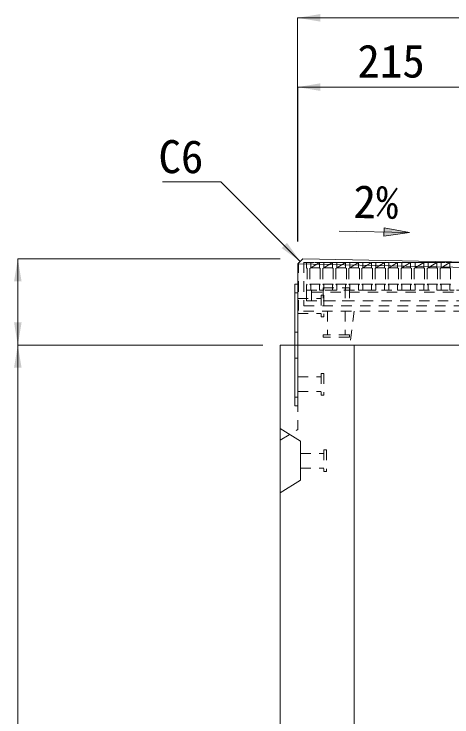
# Model space of a CAD drawing. Units: millimetres at full size, sheet at 1:40. Extents: x 69750 to 116230, y -28801 to 513.
# Drawn here: x 90041 to 90545, y -25528 to -24720 of the extents above; entities that cross this region are included whole.
import ezdxf
from ezdxf.enums import TextEntityAlignment as Align

# ---------------------------------------------------------------- set-up
doc = ezdxf.new("R2010")
doc.units = ezdxf.units.MM
doc.header["$LTSCALE"] = 40
doc.linetypes.add('USER1', pattern=[0.54, 0.3, -0.24])
for name, color, linetype, lineweight in [('インサート', 92, 'USER1', 5), ('グレーチング', 7, 'USER1', 5), ('ジョイントプレート', 7, 'USER1', 9), ('受枠', 3, 'USER1', 9), ('寸法線', 7, 'Continuous', 9), ('引出線', 4, 'Continuous', 9), ('本体', 7, 'Continuous', 20)]:
    doc.layers.add(name, color=color, linetype=linetype, lineweight=lineweight)
doc.styles.add('ＭＳ ゴシック', font='')
doc.styles.get('ＭＳ ゴシック').set_extended_font_data('MS Gothic')

# ---------------------------------------------------------------- blocks, each defined once
blk = doc.blocks.new('filled_arrow')
at = {"color": 0, "linetype": 'Continuous', "lineweight": -2}
blk.add_solid([(7.5, 1.25), (0, 0), (7.5, -1.25)], dxfattribs=at)

msp = doc.modelspace()

# ---------------------------------------------------------------- hatches: boundary and pattern name
at = {"layer": '引出線'}
msp.add_hatch(color=256, dxfattribs=at).paths.add_polyline_path([(90466.66, -24965.22), (90466.47, -24974.97), (90495.81, -24970.68)])

# ---------------------------------------------------------------- linework, layer by layer
at = {"layer": 'インサート'}
for p, q in [((90396.83, -25034.25), (90396.83, -25049.25)), ((90396.83, -25034.25), (90426.83, -25034.25)), ((90421.83, -25034.25), (90421.83, -25049.25)), ((90426.83, -25034.25), (90426.83, -25049.25)), ((90394.32, -25042.76), (90394.32, -25067.75)), ((90394.33, -25042.76), (90394.33, -25067.75)), ((90394.33, -25042.76), (90397.33, -25042.76)), ((90394.33, -25042.76), (90394.33, -25067.75)), ((90397.33, -25042.76), (90397.33, -25067.75)), ((90397.33, -25042.76), (90397.33, -25067.75)), ((90397.33, -25042.76), (90397.33, -25067.75)), ((90367.32, -25046.75), (90394.32, -25046.75)), ((90367.33, -25046.75), (90394.33, -25046.75)), ((90367.33, -25046.75), (90367.33, -25063.76)), ((90396.83, -25049.25), (90426.83, -25049.25)), ((90367.32, -25063.76), (90394.32, -25063.76)), ((90367.33, -25063.76), (90394.33, -25063.76)), ((90401.83, -25061.25), (90401.83, -25088.25)), ((90421.83, -25061.25), (90421.83, -25088.25)), ((90394.32, -25067.75), (90397.33, -25067.75)), ((90394.33, -25067.75), (90397.33, -25067.75)), ((90426.83, -25088.25), (90396.83, -25088.25)), ((90396.83, -25091.25), (90396.83, -25088.25)), ((90426.83, -25091.25), (90396.83, -25091.25)), ((90426.83, -25091.25), (90426.83, -25088.25)), ((90367.33, -25136.75), (90394.33, -25136.75)), ((90367.33, -25136.75), (90367.33, -25153.75)), ((90394.33, -25132.75), (90394.33, -25157.75)), ((90394.33, -25132.75), (90397.33, -25132.75)), ((90397.33, -25132.75), (90397.33, -25157.75)), ((90367.33, -25153.75), (90394.33, -25153.75)), ((90394.33, -25157.75), (90397.33, -25157.75)), ((90397.53, -25220.76), (90397.53, -25245.75)), ((90397.53, -25220.76), (90400.53, -25220.76)), ((90400.53, -25220.76), (90400.53, -25245.75)), ((90370.53, -25224.75), (90397.53, -25224.75)), ((90370.53, -25224.75), (90370.53, -25241.76)), ((90370.53, -25241.76), (90397.53, -25241.76)), ((90397.53, -25245.75), (90400.53, -25245.75))]:
    msp.add_line(p, q, dxfattribs=at)
at = {"layer": 'グレーチング'}
for p, q in [((90787.33, -25005.25), (90377.33, -25005.25)), ((90377.33, -25005.25), (90377.33, -25011.25)), ((90377.33, -25005.25), (90382.33, -25005.25)), ((90382.33, -25005.25), (90382.33, -25011.25)), ((90382.33, -25011.25), (90392.33, -25005.25)), ((90392.33, -25005.25), (90392.33, -25011.25)), ((90392.33, -25005.25), (90397.33, -25005.25)), ((90397.33, -25005.25), (90397.33, -25011.25)), ((90397.33, -25011.25), (90407.33, -25005.25)), ((90407.33, -25005.25), (90407.33, -25011.25)), ((90407.33, -25005.25), (90412.33, -25005.25)), ((90412.33, -25005.25), (90412.33, -25011.25)), ((90412.33, -25011.25), (90422.33, -25005.25)), ((90422.33, -25005.25), (90422.33, -25011.25)), ((90422.33, -25005.25), (90427.33, -25005.25)), ((90427.33, -25005.25), (90427.33, -25011.25)), ((90427.33, -25011.25), (90437.33, -25005.25)), ((90437.33, -25005.25), (90437.33, -25011.25)), ((90437.33, -25005.25), (90442.33, -25005.25)), ((90442.33, -25005.25), (90442.33, -25011.25)), ((90442.33, -25011.25), (90452.33, -25005.25)), ((90452.33, -25005.25), (90457.33, -25005.25)), ((90452.33, -25005.25), (90452.33, -25011.25)), ((90457.33, -25005.25), (90457.33, -25011.25)), ((90457.33, -25011.25), (90467.33, -25005.25)), ((90467.33, -25005.25), (90467.33, -25011.25)), ((90467.33, -25005.25), (90472.33, -25005.25)), ((90472.33, -25005.25), (90472.33, -25011.25)), ((90472.33, -25011.25), (90482.33, -25005.25)), ((90482.33, -25005.25), (90487.33, -25005.25)), ((90482.33, -25005.25), (90482.33, -25011.25)), ((90487.33, -25005.25), (90487.33, -25011.25)), ((90487.33, -25011.25), (90497.33, -25005.25)), ((90497.33, -25005.25), (90502.33, -25005.25)), ((90497.33, -25005.25), (90497.33, -25011.25)), ((90502.33, -25005.25), (90502.33, -25011.25)), ((90502.33, -25011.25), (90512.33, -25005.25)), ((90512.33, -25005.25), (90517.33, -25005.25)), ((90512.33, -25005.25), (90512.33, -25011.25)), ((90517.33, -25005.25), (90517.33, -25011.25)), ((90517.33, -25011.25), (90527.33, -25005.25)), ((90527.33, -25005.25), (90532.33, -25005.25)), ((90527.33, -25005.25), (90527.33, -25011.25)), ((90532.33, -25005.25), (90532.33, -25011.25)), ((90532.33, -25011.25), (90542.33, -25005.25)), ((90542.33, -25005.25), (90547.33, -25005.25)), ((90542.33, -25005.25), (90542.33, -25011.25)), ((90377.33, -25011.25), (90378.33, -25012.25)), ((90378.33, -25012.25), (90378.33, -25030.25)), ((90382.33, -25011.25), (90381.33, -25012.25)), ((90381.33, -25012.25), (90381.33, -25030.25)), ((90382.33, -25011.25), (90392.33, -25011.25)), ((90392.33, -25011.25), (90393.33, -25012.25)), ((90393.33, -25012.25), (90393.33, -25030.25)), ((90397.33, -25011.25), (90396.33, -25012.25)), ((90396.33, -25012.25), (90396.33, -25030.25)), ((90397.33, -25011.25), (90407.33, -25011.25)), ((90407.33, -25011.25), (90408.33, -25012.25)), ((90408.33, -25012.25), (90408.33, -25030.25)), ((90412.33, -25011.25), (90411.33, -25012.25)), ((90411.33, -25012.25), (90411.33, -25030.25)), ((90412.33, -25011.25), (90422.33, -25011.25)), ((90422.33, -25011.25), (90423.33, -25012.25)), ((90423.33, -25012.25), (90423.33, -25030.25)), ((90427.33, -25011.25), (90426.33, -25012.25)), ((90426.33, -25012.25), (90426.33, -25030.25)), ((90427.33, -25011.25), (90437.33, -25011.25)), ((90437.33, -25011.25), (90438.33, -25012.25)), ((90438.33, -25012.25), (90438.33, -25030.25)), ((90442.33, -25011.25), (90441.33, -25012.25)), ((90441.33, -25012.25), (90441.33, -25030.25)), ((90442.33, -25011.25), (90452.33, -25011.25)), ((90452.33, -25011.25), (90453.33, -25012.25)), ((90453.33, -25012.25), (90453.33, -25030.25)), ((90457.33, -25011.25), (90456.33, -25012.25)), ((90456.33, -25012.25), (90456.33, -25030.25)), ((90457.33, -25011.25), (90467.33, -25011.25)), ((90467.33, -25011.25), (90468.33, -25012.25)), ((90468.33, -25012.25), (90468.33, -25030.25)), ((90472.33, -25011.25), (90471.33, -25012.25)), ((90471.33, -25012.25), (90471.33, -25030.25)), ((90472.33, -25011.25), (90482.33, -25011.25)), ((90482.33, -25011.25), (90483.33, -25012.25)), ((90483.33, -25012.25), (90483.33, -25030.25)), ((90487.33, -25011.25), (90486.33, -25012.25)), ((90486.33, -25012.25), (90486.33, -25030.25)), ((90487.33, -25011.25), (90497.33, -25011.25)), ((90497.33, -25011.25), (90498.33, -25012.25)), ((90498.33, -25012.25), (90498.33, -25030.25)), ((90502.33, -25011.25), (90501.33, -25012.25)), ((90501.33, -25012.25), (90501.33, -25030.25)), ((90502.33, -25011.25), (90512.33, -25011.25)), ((90512.33, -25011.25), (90513.33, -25012.25)), ((90513.33, -25012.25), (90513.33, -25030.25)), ((90517.33, -25011.25), (90516.33, -25012.25)), ((90516.33, -25012.25), (90516.33, -25030.25)), ((90517.33, -25011.25), (90527.33, -25011.25)), ((90527.33, -25011.25), (90528.33, -25012.25)), ((90528.33, -25012.25), (90528.33, -25030.25)), ((90532.33, -25011.25), (90531.33, -25012.25)), ((90531.33, -25012.25), (90531.33, -25030.25)), ((90532.33, -25011.25), (90542.33, -25011.25)), ((90542.33, -25011.25), (90543.33, -25012.25)), ((90543.33, -25012.25), (90543.33, -25030.25)), ((90377.33, -25031.25), (90378.33, -25030.25)), ((90377.33, -25037.25), (90377.33, -25031.25)), ((90382.33, -25031.25), (90381.33, -25030.25)), ((90381.33, -25030.25), (90393.33, -25030.25)), ((90382.33, -25037.25), (90382.33, -25031.25)), ((90392.33, -25031.25), (90393.33, -25030.25)), ((90392.33, -25037.25), (90392.33, -25031.25)), ((90396.33, -25030.25), (90408.33, -25030.25)), ((90397.33, -25031.25), (90396.33, -25030.25)), ((90397.33, -25037.25), (90397.33, -25031.25)), ((90407.33, -25031.25), (90408.33, -25030.25)), ((90407.33, -25037.25), (90407.33, -25031.25)), ((90411.33, -25030.25), (90423.33, -25030.25)), ((90412.33, -25031.25), (90411.33, -25030.25)), ((90412.33, -25037.25), (90412.33, -25031.25)), ((90422.33, -25031.25), (90423.33, -25030.25)), ((90422.33, -25037.25), (90422.33, -25031.25)), ((90426.33, -25030.25), (90438.33, -25030.25)), ((90427.33, -25031.25), (90426.33, -25030.25)), ((90427.33, -25037.25), (90427.33, -25031.25)), ((90437.33, -25031.25), (90438.33, -25030.25)), ((90437.33, -25037.25), (90437.33, -25031.25)), ((90441.33, -25030.25), (90453.33, -25030.25)), ((90442.33, -25031.25), (90441.33, -25030.25)), ((90442.33, -25037.25), (90442.33, -25031.25)), ((90452.33, -25031.25), (90453.33, -25030.25)), ((90452.33, -25037.25), (90452.33, -25031.25)), ((90457.33, -25031.25), (90456.33, -25030.25)), ((90456.33, -25030.25), (90468.33, -25030.25)), ((90457.33, -25037.25), (90457.33, -25031.25)), ((90467.33, -25031.25), (90468.33, -25030.25)), ((90467.33, -25037.25), (90467.33, -25031.25)), ((90472.33, -25031.25), (90471.33, -25030.25)), ((90471.33, -25030.25), (90483.33, -25030.25)), ((90472.33, -25037.25), (90472.33, -25031.25)), ((90482.33, -25031.25), (90483.33, -25030.25)), ((90482.33, -25037.25), (90482.33, -25031.25)), ((90487.33, -25031.25), (90486.33, -25030.25)), ((90486.33, -25030.25), (90498.33, -25030.25)), ((90487.33, -25037.25), (90487.33, -25031.25)), ((90497.33, -25031.25), (90498.33, -25030.25)), ((90497.33, -25037.25), (90497.33, -25031.25)), ((90502.33, -25031.25), (90501.33, -25030.25)), ((90501.33, -25030.25), (90513.33, -25030.25)), ((90502.33, -25037.25), (90502.33, -25031.25)), ((90512.33, -25031.25), (90513.33, -25030.25)), ((90512.33, -25037.25), (90512.33, -25031.25)), ((90517.33, -25031.25), (90516.33, -25030.25)), ((90516.33, -25030.25), (90528.33, -25030.25)), ((90517.33, -25037.25), (90517.33, -25031.25)), ((90527.33, -25031.25), (90528.33, -25030.25)), ((90527.33, -25037.25), (90527.33, -25031.25)), ((90532.33, -25031.25), (90531.33, -25030.25)), ((90531.33, -25030.25), (90543.33, -25030.25)), ((90532.33, -25037.25), (90532.33, -25031.25)), ((90542.33, -25031.25), (90543.33, -25030.25)), ((90542.33, -25037.25), (90542.33, -25031.25)), ((90377.33, -25037.25), (90382.33, -25037.25)), ((90377.33, -25037.25), (90382.33, -25037.25)), ((90382.33, -25037.25), (90378.33, -25037.25)), ((90392.33, -25037.25), (90397.33, -25037.25)), ((90407.33, -25037.25), (90412.33, -25037.25)), ((90422.33, -25037.25), (90427.33, -25037.25)), ((90437.33, -25037.25), (90442.33, -25037.25)), ((90452.33, -25037.25), (90457.33, -25037.25)), ((90467.33, -25037.25), (90472.33, -25037.25)), ((90482.33, -25037.25), (90487.33, -25037.25)), ((90497.33, -25037.25), (90502.33, -25037.25)), ((90512.33, -25037.25), (90517.33, -25037.25)), ((90527.33, -25037.25), (90532.33, -25037.25)), ((90542.33, -25037.25), (90547.33, -25037.25))]:
    msp.add_line(p, q, dxfattribs=at)
at = {"layer": 'ジョイントプレート'}
for p, q in [((90367.33, -25040.25), (90364.12, -25040.25)), ((90367.33, -25085.25), (90364.12, -25085.25)), ((90367.33, -25115.25), (90364.12, -25115.25)), ((90367.33, -25160.25), (90364.12, -25160.25))]:
    msp.add_line(p, q, dxfattribs=at)
at = {"layer": 'ジョイントプレート', "linetype": 'Continuous'}
msp.add_lwpolyline([(90364.12, -25170.25), (90364.12, -25030.25), (90367.33, -25030.25), (90367.33, -25170.25)], close=True, dxfattribs=at)
at = {"layer": '受枠'}
for p, q in [((90796.33, -25005.25), (90368.33, -25005.25)), ((90368.33, -25005.25), (90368.33, -25061.25)), ((90374.33, -25005.25), (90374.33, -25055.25)), ((90374.33, -25055.25), (90790.33, -25055.25)), ((90796.33, -25061.25), (90368.33, -25061.25))]:
    msp.add_line(p, q, dxfattribs=at)
at = {"layer": '受枠', "lineweight": 5}
for p, q in [((90377.33, -25037.25), (90787.33, -25037.25)), ((90377.33, -25037.25), (90377.33, -25055.25)), ((90383.33, -25037.25), (90383.33, -25049.25)), ((90383.33, -25039.55), (90781.33, -25039.55)), ((90377.33, -25049.25), (90787.33, -25049.25))]:
    msp.add_line(p, q, dxfattribs=at)
at = {"layer": '寸法線'}
for p, q in [((90367.32, -24723.86), (90797.33, -24723.86)), ((90367.32, -24980.95), (90367.32, -24723.86)), ((90367.33, -24803.57), (90582.33, -24803.57)), ((90367.33, -24980.95), (90367.33, -24803.57)), ((90045.35, -25000.95), (90045.35, -25100.25)), ((90347.33, -25000.95), (90045.35, -25000.95)), ((90327.33, -25100.25), (90045.35, -25100.25)), ((90045.35, -25100.25), (90045.35, -25700.25)), ((90327.32, -25100.25), (90045.35, -25100.25))]:
    msp.add_line(p, q, dxfattribs=at)
at = {"layer": '引出線', "lineweight": 13}
msp.add_line((90415.07, -24969.07), (90495.81, -24970.68), dxfattribs=at)
at = {"layer": '引出線'}
msp.add_lwpolyline([(90370.33, -25004.01), (90278.83, -24912.51), (90211.72, -24912.51)], dxfattribs=at)
at = {"layer": '引出線', "lineweight": 13}
msp.add_lwpolyline([(90466.66, -24965.22), (90466.47, -24974.97), (90495.81, -24970.68)], close=True, dxfattribs=at)
at = {"layer": '本体'}
for p, q in [((90367.33, -25006.95), (90373.32, -25001.07)), ((90373.32, -25001.07), (90582.33, -25005.25)), ((90367.33, -25006.95), (90367.33, -25100.25)), ((90347.32, -25100.25), (90347.33, -26450.25)), ((90432.33, -25100.25), (90347.33, -25100.25)), ((90817.32, -25100.25), (90367.33, -25100.25)), ((90432.33, -25629.73), (90432.32, -25100.25))]:
    msp.add_line(p, q, dxfattribs=at)
at = {"layer": '本体', "lineweight": 5}
for p, q in [((90367.33, -25006.95), (90582.33, -25011.25)), ((90347.33, -25196.26), (90370.53, -25210.75)), ((90370.53, -25210.75), (90370.53, -25255.76)), ((90347.33, -25270.26), (90370.53, -25255.76))]:
    msp.add_line(p, q, dxfattribs=at)
at = {"layer": '本体', "linetype": 'USER1', "lineweight": 9}
msp.add_line((90432.32, -25061.25), (90427.32, -25100.25), dxfattribs=at)
at = {"layer": '本体', "linetype": 'USER1', "lineweight": 5}
for p in [(90367.33, -25100.25), (90347.33, -25209.76)]:
    msp.add_line(p, (90367.33, -25197.25), dxfattribs=at)

# ---------------------------------------------------------------- block references
at = {"layer": '寸法線', "xscale": 3.47, "yscale": 3.47}
for p in [(90367.32, -24723.86), (90367.33, -24803.57)]:
    msp.add_blockref('filled_arrow', p, dxfattribs=at)
for p, rotation in [((90045.35, -25000.95), 270), ((90045.35, -25100.25), 90), ((90045.35, -25100.25), 270)]:
    msp.add_blockref('filled_arrow', p, dxfattribs=dict(at, rotation=rotation))
at = {"layer": '引出線', "xscale": 3.47, "yscale": 3.47, "rotation": 135}
msp.add_blockref('filled_arrow', (90370.33, -25004.01), dxfattribs=at)

# ---------------------------------------------------------------- texts
at = {"layer": '寸法線', "style": 'ＭＳ ゴシック'}
msp.add_text('215', height=37.98, dxfattribs=at).set_placement((90474.83, -24773.57), align=Align.MIDDLE_CENTER)
at = {"layer": '引出線', "style": 'ＭＳ ゴシック'}
msp.add_text('C6', height=37.98, dxfattribs=at).set_placement((90258.83, -24864.51), align=Align.TOP_RIGHT)
msp.add_text('2%', height=37.98, rotation=359, dxfattribs=at).set_placement((90457.45, -24935.5), align=Align.MIDDLE_CENTER)

doc.saveas('drawing.dxf')
